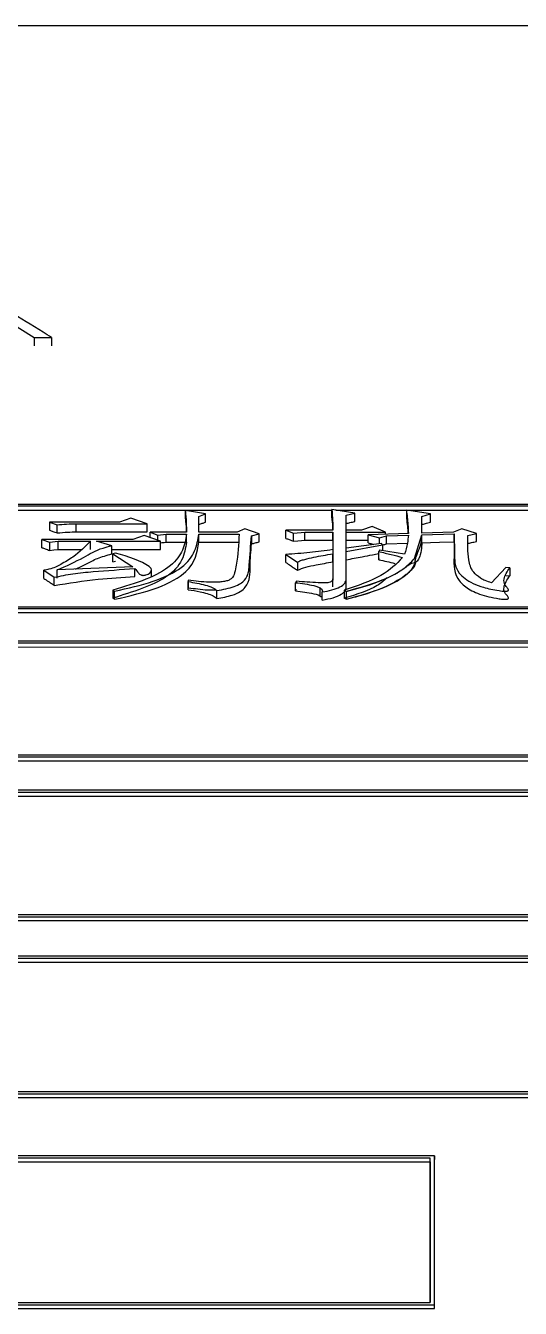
# Model space of a CAD drawing. Header units: millimetres. Extents: x 2003 to 4439, y 563 to 2285.
# Drawn here: x 2528.69 to 2534.28, y 2100.64 to 2115.15 of the extents above; entities that cross this region are included whole.
import ezdxf

# ---------------------------------------------------------------- set-up
doc = ezdxf.new("R2010")
doc.units = ezdxf.units.MM

msp = doc.modelspace()

# ---------------------------------------------------------------- linework, layer by layer
at = {"color": 7, "linetype": 'Continuous', "lineweight": 25}
for p, q in [((2545.61, 2115.15), (2508.61, 2115.152)), ((2528.49, 2111.808), (2528.786, 2111.623)), ((2528.786, 2111.623), (2528.981, 2111.623)), ((2528.981, 2111.623), (2528.981, 2111.529)), ((2543.411, 2109.734), (2521.428, 2109.734)), ((2543.361, 2109.716), (2521.478, 2109.717)), ((2527.236, 2109.671), (2532.149, 2109.67)), ((2529.878, 2109.582), (2529.748, 2109.536)), ((2530.062, 2109.517), (2529.878, 2109.582)), ((2530.721, 2109.628), (2530.494, 2109.666)), ((2530.494, 2109.574), (2530.494, 2109.666)), ((2530.646, 2109.601), (2530.721, 2109.628)), ((2530.646, 2109.421), (2530.646, 2109.601)), ((2530.646, 2109.509), (2530.646, 2109.601)), ((2530.721, 2109.536), (2530.721, 2109.628)), ((2532.409, 2109.636), (2532.149, 2109.678)), ((2532.149, 2109.585), (2532.149, 2109.678)), ((2532.193, 2109.67), (2537.644, 2109.67)), ((2532.312, 2109.613), (2532.409, 2109.636)), ((2532.312, 2109.444), (2532.312, 2109.613)), ((2532.312, 2109.612), (2532.312, 2109.613)), ((2532.409, 2109.544), (2532.409, 2109.636)), ((2533.263, 2109.628), (2532.993, 2109.67)), ((2532.993, 2109.67), (2532.993, 2109.578)), ((2533.166, 2109.601), (2533.263, 2109.628)), ((2533.166, 2109.413), (2533.166, 2109.601)), ((2533.166, 2109.601), (2533.166, 2109.601)), ((2533.263, 2109.536), (2533.263, 2109.628)), ((2528.958, 2109.536), (2528.958, 2109.444)), ((2528.958, 2109.536), (2529.045, 2109.506)), ((2529.748, 2109.536), (2528.958, 2109.536)), ((2529.045, 2109.414), (2529.045, 2109.506)), ((2529.261, 2109.425), (2529.261, 2109.517)), ((2529.261, 2109.517), (2530.062, 2109.517)), ((2530.062, 2109.425), (2530.062, 2109.517)), ((2530.646, 2109.421), (2530.646, 2109.509)), ((2531.165, 2109.459), (2531.078, 2109.421)), ((2531.327, 2109.405), (2531.165, 2109.459)), ((2531.63, 2109.444), (2531.717, 2109.413)), ((2532.16, 2109.444), (2531.63, 2109.444)), ((2531.63, 2109.352), (2531.63, 2109.444)), ((2532.312, 2109.444), (2532.312, 2109.521)), ((2532.485, 2109.444), (2532.312, 2109.444)), ((2532.312, 2109.352), (2532.312, 2109.444)), ((2532.604, 2109.486), (2532.485, 2109.444)), ((2532.755, 2109.424), (2532.604, 2109.486)), ((2533.166, 2109.414), (2533.166, 2109.509)), ((2533.62, 2109.459), (2533.523, 2109.424)), ((2533.783, 2109.409), (2533.62, 2109.459)), ((2528.872, 2109.339), (2528.958, 2109.308)), ((2529.899, 2109.339), (2528.872, 2109.339)), ((2528.872, 2109.247), (2528.872, 2109.339)), ((2528.958, 2109.308), (2529.056, 2109.32)), ((2528.958, 2109.308), (2528.958, 2109.216)), ((2529.056, 2109.32), (2529.423, 2109.32)), ((2529.056, 2109.228), (2529.056, 2109.32)), ((2529.261, 2109.425), (2530.062, 2109.425)), ((2529.423, 2109.228), (2529.423, 2109.32)), ((2529.488, 2109.32), (2530.213, 2109.32)), ((2529.661, 2109.269), (2529.488, 2109.32)), ((2530.029, 2109.386), (2529.899, 2109.339)), ((2530.213, 2109.32), (2530.029, 2109.386)), ((2530.094, 2109.421), (2530.181, 2109.39)), ((2530.505, 2109.421), (2530.094, 2109.421)), ((2530.094, 2109.362), (2530.094, 2109.421)), ((2530.181, 2109.39), (2530.278, 2109.401)), ((2530.181, 2109.331), (2530.181, 2109.39)), ((2530.213, 2109.228), (2530.213, 2109.32)), ((2530.278, 2109.401), (2530.505, 2109.401)), ((2530.278, 2109.309), (2530.278, 2109.401)), ((2530.278, 2109.309), (2530.505, 2109.309)), ((2530.505, 2109.309), (2530.505, 2109.401)), ((2531.078, 2109.421), (2530.646, 2109.421)), ((2530.646, 2109.309), (2530.646, 2109.401)), ((2530.646, 2109.401), (2531.1, 2109.401)), ((2530.646, 2109.309), (2531.1, 2109.309)), ((2531.241, 2109.382), (2531.327, 2109.405)), ((2531.241, 2109.382), (2531.241, 2109.29)), ((2531.327, 2109.313), (2531.327, 2109.405)), ((2531.717, 2109.413), (2531.846, 2109.424)), ((2531.717, 2109.321), (2531.717, 2109.413)), ((2531.846, 2109.424), (2532.16, 2109.424)), ((2531.846, 2109.333), (2531.846, 2109.424)), ((2531.846, 2109.333), (2532.16, 2109.333)), ((2532.16, 2109.424), (2532.16, 2109.225)), ((2532.16, 2109.333), (2532.16, 2109.424)), ((2532.16, 2109.333), (2532.16, 2109.134)), ((2532.312, 2109.424), (2532.755, 2109.424)), ((2532.312, 2109.241), (2532.312, 2109.424)), ((2532.312, 2109.333), (2532.312, 2109.424)), ((2532.312, 2109.333), (2532.56, 2109.333)), ((2532.712, 2109.296), (2532.312, 2109.241)), ((2533.015, 2109.409), (2532.56, 2109.393)), ((2532.56, 2109.393), (2532.69, 2109.358)), ((2532.56, 2109.302), (2532.56, 2109.393)), ((2532.69, 2109.358), (2532.766, 2109.382)), ((2532.69, 2109.293), (2532.69, 2109.358)), ((2532.723, 2109.28), (2532.712, 2109.296)), ((2532.755, 2109.4), (2532.755, 2109.424)), ((2532.766, 2109.382), (2533.015, 2109.39)), ((2532.766, 2109.29), (2532.766, 2109.382)), ((2532.766, 2109.29), (2533.004, 2109.297)), ((2533.085, 2109.125), (2533.166, 2109.393)), ((2533.523, 2109.424), (2533.166, 2109.413)), ((2533.166, 2109.393), (2533.534, 2109.405)), ((2533.166, 2109.302), (2533.166, 2109.393)), ((2533.166, 2109.393), (2533.166, 2109.393)), ((2533.534, 2109.313), (2533.534, 2109.405)), ((2533.535, 2109.337), (2533.534, 2109.336)), ((2533.685, 2109.386), (2533.783, 2109.409)), ((2533.783, 2109.317), (2533.783, 2109.409)), ((2529.056, 2109.228), (2529.319, 2109.228)), ((2529.661, 2109.177), (2529.661, 2109.269)), ((2529.661, 2109.228), (2530.213, 2109.228)), ((2529.705, 2109.186), (2529.672, 2109.178)), ((2529.672, 2109.178), (2529.899, 2109.032)), ((2529.672, 2109.087), (2529.672, 2109.178)), ((2531.63, 2109.17), (2531.76, 2109.083)), ((2531.63, 2109.079), (2531.63, 2109.17)), ((2532.16, 2109.178), (2532.16, 2108.895)), ((2532.16, 2109.087), (2532.16, 2109.178)), ((2532.312, 2109.202), (2532.723, 2109.28)), ((2532.312, 2109.15), (2532.312, 2109.241)), ((2532.312, 2108.891), (2532.312, 2109.202)), ((2532.312, 2109.201), (2532.312, 2109.202)), ((2532.69, 2109.218), (2532.679, 2109.202)), ((2532.679, 2109.11), (2532.679, 2109.202)), ((2532.971, 2109.174), (2532.69, 2109.218)), ((2532.723, 2109.28), (2532.723, 2109.213)), ((2533.533, 2109.232), (2533.533, 2109.14)), ((2529.899, 2109.032), (2529.045, 2108.996)), ((2529.672, 2109.087), (2529.705, 2109.095)), ((2529.921, 2108.92), (2529.921, 2109.012)), ((2531.76, 2109.083), (2531.76, 2108.992)), ((2532.16, 2109.087), (2532.16, 2108.88)), ((2532.312, 2108.8), (2532.312, 2109.11)), ((2532.679, 2109.11), (2532.69, 2109.126)), ((2533.085, 2109.033), (2533.102, 2109.089)), ((2534.118, 2109.023), (2533.956, 2108.851)), ((2534.161, 2109.019), (2534.118, 2109.023)), ((2534.161, 2109.019), (2534.161, 2108.928)), ((2528.893, 2108.9), (2528.893, 2108.992)), ((2528.893, 2108.992), (2529.012, 2108.912)), ((2529.012, 2108.82), (2529.012, 2108.912)), ((2529.045, 2108.904), (2529.045, 2108.996)), ((2530.11, 2108.925), (2530.11, 2108.992)), ((2530.527, 2108.879), (2530.527, 2108.788)), ((2530.527, 2108.772), (2530.527, 2108.863)), ((2531.749, 2108.867), (2531.738, 2108.851)), ((2532.16, 2108.804), (2532.16, 2108.895)), ((2532.312, 2108.8), (2532.312, 2108.891)), ((2534.118, 2108.932), (2534.161, 2108.928)), ((2529.672, 2108.766), (2529.672, 2108.675)), ((2529.672, 2108.766), (2529.694, 2108.754)), ((2529.694, 2108.663), (2529.694, 2108.754)), ((2530.527, 2108.772), (2530.527, 2108.788)), ((2530.851, 2108.671), (2530.851, 2108.762)), ((2531.738, 2108.76), (2531.738, 2108.851)), ((2531.738, 2108.76), (2531.749, 2108.776)), ((2532.019, 2108.698), (2532.019, 2108.789)), ((2532.041, 2108.655), (2532.041, 2108.746)), ((2532.29, 2108.766), (2532.29, 2108.675)), ((2532.29, 2108.766), (2532.312, 2108.754)), ((2532.312, 2108.754), (2532.312, 2108.663)), ((2521.478, 2108.578), (2543.361, 2108.577)), ((2529.694, 2108.663), (2529.672, 2108.675)), ((2532.312, 2108.663), (2532.29, 2108.675)), ((2521.428, 2108.559), (2543.411, 2108.558)), ((2521.428, 2108.513), (2543.411, 2108.512)), ((2543.361, 2108.188), (2521.378, 2108.188)), ((2543.311, 2108.168), (2521.428, 2108.169)), ((2521.428, 2108.124), (2543.311, 2108.123)), ((2521.378, 2106.882), (2543.361, 2106.882)), ((2521.378, 2106.838), (2543.361, 2106.837)), ((2521.428, 2106.903), (2543.311, 2106.903)), ((2543.411, 2106.503), (2521.428, 2106.503)), ((2521.478, 2106.482), (2543.361, 2106.481)), ((2521.478, 2106.438), (2543.361, 2106.437)), ((2543.361, 2105.094), (2521.478, 2105.095)), ((2521.428, 2105.072), (2543.411, 2105.071)), ((2521.428, 2105.029), (2543.411, 2105.028)), ((2543.361, 2104.625), (2521.378, 2104.626)), ((2543.311, 2104.602), (2521.428, 2104.602)), ((2521.428, 2104.56), (2543.311, 2104.559)), ((2521.378, 2103.07), (2543.361, 2103.07)), ((2521.428, 2103.095), (2543.311, 2103.095)), ((2521.378, 2103.029), (2543.361, 2103.028)), ((2533.311, 2102.368), (2521.328, 2102.368)), ((2533.261, 2102.343), (2521.378, 2102.343)), ((2533.261, 2102.302), (2533.261, 2102.343)), ((2533.311, 2102.368), (2533.311, 2102.327)), ((2533.311, 2100.643), (2533.311, 2102.327)), ((2521.378, 2102.302), (2533.261, 2102.302)), ((2521.328, 2100.683), (2533.311, 2100.683)), ((2521.328, 2100.643), (2533.311, 2100.643)), ((2521.378, 2100.71), (2533.261, 2100.71)), ((2533.311, 2100.643), (2533.311, 2100.683))]:
    msp.add_line(p, q, dxfattribs=at)
at = {"color": 7, "linetype": 'Continuous', "lineweight": 25, "flags": 128}
for points in [[(2528.786, 2111.623), (2528.786, 2111.599), (2528.786, 2111.576), (2528.786, 2111.529)], [(2530.213, 2109.302), (2530.229, 2109.304), (2530.254, 2109.307), (2530.278, 2109.309)], [(2531.717, 2109.321), (2531.765, 2109.325), (2531.806, 2109.329), (2531.846, 2109.333)], [(2533.166, 2109.302), (2533.266, 2109.305), (2533.365, 2109.308), (2533.534, 2109.313)], [(2528.958, 2109.216), (2529.007, 2109.222), (2529.056, 2109.228)]]:
    msp.add_lwpolyline(points, dxfattribs=at)
at = {"color": 7, "linetype": 'Continuous', "lineweight": 25}
for points, knots in [([(2528.981, 2111.623), (2528.949, 2111.644), (2528.789, 2111.744), (2528.481, 2111.934), (2528.205, 2112.097), (2528.058, 2112.185)], [0, 0, 0, 0, 0.104313, 0.521568, 1, 1, 1, 1]), ([(2530.494, 2109.666), (2530.498, 2109.619), (2530.505, 2109.538), (2530.505, 2109.456), (2530.505, 2109.421)], [0, 0, 0, 0, 0.5756678, 1, 1, 1, 1]), ([(2532.149, 2109.678), (2532.153, 2109.635), (2532.159, 2109.558), (2532.16, 2109.48), (2532.16, 2109.444)], [0, 0, 0, 0, 0.5442719, 1, 1, 1, 1]), ([(2532.149, 2109.585), (2532.152, 2109.554), (2532.157, 2109.507), (2532.158, 2109.459), (2532.158, 2109.444)], [0, 0, 0, 0, 0.675043, 1, 1, 1, 1]), ([(2532.993, 2109.67), (2532.999, 2109.617), (2533.009, 2109.53), (2533.013, 2109.443), (2533.015, 2109.409)], [0, 0, 0, 0, 0.617116, 1, 1, 1, 1]), ([(2528.958, 2109.444), (2528.971, 2109.44), (2528.991, 2109.433), (2529.02, 2109.422), (2529.036, 2109.417), (2529.045, 2109.414)], [0, 0, 0, 0, 0.428609, 0.7143039, 1, 1, 1, 1]), ([(2529.045, 2109.506), (2529.08, 2109.509), (2529.151, 2109.516), (2529.224, 2109.517), (2529.261, 2109.517)], [0, 0, 0, 0, 0.498867, 1, 1, 1, 1]), ([(2530.494, 2109.574), (2530.498, 2109.533), (2530.503, 2109.483), (2530.504, 2109.432), (2530.504, 2109.423)], [0, 0, 0, 0, 0.82802, 1, 1, 1, 1]), ([(2530.646, 2109.509), (2530.652, 2109.512), (2530.665, 2109.516), (2530.684, 2109.523), (2530.702, 2109.529), (2530.715, 2109.534), (2530.721, 2109.536)], [0, 0, 0, 0, 0.25, 0.5, 0.75, 1, 1, 1, 1]), ([(2532.312, 2109.521), (2532.326, 2109.524), (2532.349, 2109.53), (2532.382, 2109.537), (2532.4, 2109.541), (2532.409, 2109.544)], [0, 0, 0, 0, 0.439881, 0.71994, 1, 1, 1, 1]), ([(2532.993, 2109.578), (2532.997, 2109.547), (2533.004, 2109.491), (2533.008, 2109.434), (2533.009, 2109.409)], [0, 0, 0, 0, 0.550115, 1, 1, 1, 1]), ([(2533.166, 2109.509), (2533.18, 2109.513), (2533.203, 2109.519), (2533.235, 2109.528), (2533.254, 2109.533), (2533.263, 2109.536)], [0, 0, 0, 0, 0.420135, 0.710067, 1, 1, 1, 1]), ([(2529.423, 2109.32), (2529.363, 2109.259), (2529.271, 2109.167), (2529.099, 2109.064), (2528.992, 2109.009), (2528.913, 2108.995), (2528.893, 2108.992)], [0, 0, 0, 0, 0.493221, 0.743655, 0.934367, 1, 1, 1, 1]), ([(2529.045, 2109.414), (2529.084, 2109.417), (2529.156, 2109.424), (2529.229, 2109.425), (2529.261, 2109.425)], [0, 0, 0, 0, 0.558823, 1, 1, 1, 1]), ([(2530.505, 2109.401), (2530.496, 2109.341), (2530.479, 2109.22), (2530.348, 2109.039), (2530.061, 2108.882), (2529.803, 2108.805), (2529.672, 2108.766)], [0, 0, 0, 0, 0.244354, 0.489935, 0.74136, 1, 1, 1, 1]), ([(2530.505, 2109.309), (2530.495, 2109.242), (2530.476, 2109.107), (2530.264, 2108.862), (2529.899, 2108.747), (2529.672, 2108.675)], [0, 0, 0, 0, 0.274345, 0.550604, 1, 1, 1, 1]), ([(2529.694, 2108.754), (2529.844, 2108.788), (2530.141, 2108.856), (2530.477, 2109.016), (2530.616, 2109.21), (2530.636, 2109.338), (2530.646, 2109.401)], [0, 0, 0, 0, 0.260193, 0.511851, 0.756551, 1, 1, 1, 1]), ([(2529.694, 2108.663), (2529.862, 2108.702), (2530.193, 2108.778), (2530.6, 2109.005), (2530.628, 2109.195), (2530.646, 2109.309)], [0, 0, 0, 0, 0.291461, 0.571537, 1, 1, 1, 1]), ([(2531.1, 2109.401), (2531.096, 2109.284), (2531.091, 2109.139), (2531.052, 2108.97), (2531.037, 2108.908), (2530.982, 2108.876), (2530.936, 2108.864), (2530.862, 2108.855), (2530.72, 2108.855), (2530.604, 2108.869), (2530.527, 2108.879)], [0, 0, 0, 0, 0.489896, 0.610272, 0.706493, 0.735858, 0.765559, 0.797173, 0.865064, 1, 1, 1, 1]), ([(2530.851, 2108.762), (2530.919, 2108.775), (2531.02, 2108.795), (2531.12, 2108.84), (2531.208, 2108.919), (2531.22, 2109.107), (2531.232, 2109.272), (2531.241, 2109.382)], [0, 0, 0, 0, 0.132838, 0.196641, 0.258559, 0.505709, 1, 1, 1, 1]), ([(2530.851, 2108.671), (2530.911, 2108.682), (2531.01, 2108.702), (2531.122, 2108.748), (2531.23, 2108.856), (2531.221, 2109.044), (2531.234, 2109.205), (2531.241, 2109.29)], [0, 0, 0, 0, 0.117242, 0.195683, 0.274072, 0.616161, 1, 1, 1, 1]), ([(2531.241, 2109.29), (2531.255, 2109.294), (2531.284, 2109.302), (2531.313, 2109.309), (2531.327, 2109.313)], [0, 0, 0, 0, 0.5, 1, 1, 1, 1]), ([(2531.63, 2109.352), (2531.642, 2109.348), (2531.663, 2109.34), (2531.692, 2109.33), (2531.708, 2109.324), (2531.717, 2109.321)], [0, 0, 0, 0, 0.4286115, 0.7143059, 1, 1, 1, 1]), ([(2532.56, 2109.302), (2532.574, 2109.298), (2532.596, 2109.292), (2532.618, 2109.286), (2532.625, 2109.284)], [0, 0, 0, 0, 0.643901, 1, 1, 1, 1]), ([(2532.723, 2109.277), (2532.724, 2109.277), (2532.739, 2109.282), (2532.753, 2109.286), (2532.766, 2109.29)], [0, 0, 0, 0, 0.125351, 1, 1, 1, 1]), ([(2533.015, 2109.39), (2533.012, 2109.359), (2533.006, 2109.287), (2532.984, 2109.215), (2532.971, 2109.174)], [0, 0, 0, 0, 0.426568, 1, 1, 1, 1]), ([(2533.089, 2109.079), (2533.091, 2109.093), (2533.095, 2109.121), (2533.12, 2109.199), (2533.154, 2109.251), (2533.163, 2109.331), (2533.165, 2109.375), (2533.166, 2109.389), (2533.166, 2109.393)], [0, 0, 0, 0, 0.068352, 0.139472, 0.508143, 0.851675, 0.94747, 1, 1, 1, 1]), ([(2533.166, 2109.302), (2533.166, 2109.3), (2533.166, 2109.288), (2533.164, 2109.243), (2533.156, 2109.179), (2533.123, 2109.096), (2533.1, 2109.085), (2533.089, 2109.079)], [0, 0, 0, 0, 0.0144486, 0.1335513, 0.4957535, 0.7437002, 1, 1, 1, 1]), ([(2533.534, 2109.313), (2533.534, 2109.268), (2533.533, 2109.132), (2533.516, 2108.955), (2533.65, 2108.8), (2533.81, 2108.717), (2533.978, 2108.678), (2534.085, 2108.664), (2534.116, 2108.664), (2534.13, 2108.665), (2534.138, 2108.667), (2534.144, 2108.671), (2534.147, 2108.678), (2534.137, 2108.702), (2534.096, 2108.739), (2534.09, 2108.823), (2534.132, 2108.885), (2534.161, 2108.928)], [0, 0, 0, 0, 0.135472, 0.406763, 0.50628, 0.604985, 0.704283, 0.727912, 0.736946, 0.74078, 0.744655, 0.748047, 0.752351, 0.764139, 0.816594, 0.869623, 1, 1, 1, 1]), ([(2533.534, 2109.405), (2533.534, 2109.321), (2533.534, 2109.175), (2533.542, 2108.999), (2533.651, 2108.897), (2533.742, 2108.842), (2533.87, 2108.793), (2533.998, 2108.766), (2534.092, 2108.754), (2534.125, 2108.755), (2534.134, 2108.757), (2534.139, 2108.759), (2534.143, 2108.761), (2534.147, 2108.767), (2534.143, 2108.778), (2534.129, 2108.799), (2534.095, 2108.836), (2534.091, 2108.915), (2534.133, 2108.978), (2534.161, 2109.019)], [0, 0, 0, 0, 0.249545, 0.436315, 0.501271, 0.564646, 0.626364, 0.704484, 0.733965, 0.739063, 0.743353, 0.745337, 0.747325, 0.751675, 0.763079, 0.778003, 0.812665, 0.875175, 1, 1, 1, 1]), ([(2533.956, 2108.851), (2533.931, 2108.858), (2533.882, 2108.873), (2533.809, 2108.913), (2533.723, 2108.989), (2533.684, 2109.156), (2533.685, 2109.294), (2533.685, 2109.386)], [0, 0, 0, 0, 0.065694, 0.129902, 0.255713, 0.503859, 1, 1, 1, 1]), ([(2533.685, 2109.294), (2533.7, 2109.297), (2533.723, 2109.303), (2533.755, 2109.311), (2533.774, 2109.315), (2533.783, 2109.317)], [0, 0, 0, 0, 0.44, 0.72, 1, 1, 1, 1]), ([(2528.872, 2109.247), (2528.884, 2109.243), (2528.905, 2109.235), (2528.933, 2109.225), (2528.95, 2109.219), (2528.958, 2109.216)], [0, 0, 0, 0, 0.428613, 0.714306, 1, 1, 1, 1]), ([(2529.045, 2108.996), (2529.148, 2109.041), (2529.328, 2109.121), (2529.495, 2109.229), (2529.627, 2109.261), (2529.661, 2109.269)], [0, 0, 0, 0, 0.498749, 0.872406, 1, 1, 1, 1]), ([(2529.252, 2109.004), (2529.294, 2109.024), (2529.38, 2109.064), (2529.493, 2109.13), (2529.605, 2109.161), (2529.661, 2109.177)], [0, 0, 0, 0, 0.319596, 0.657164, 1, 1, 1, 1]), ([(2529.921, 2109.012), (2529.936, 2108.995), (2529.954, 2108.975), (2529.972, 2108.949), (2529.988, 2108.94), (2530.002, 2108.936), (2530.011, 2108.934), (2530.021, 2108.934), (2530.033, 2108.935), (2530.053, 2108.939), (2530.075, 2108.948), (2530.1, 2108.963), (2530.111, 2108.985), (2530.111, 2109.011), (2530.017, 2109.094), (2529.852, 2109.143), (2529.705, 2109.186)], [0, 0, 0, 0, 0.122721, 0.15416, 0.184961, 0.198897, 0.205533, 0.212114, 0.225991, 0.241808, 0.277356, 0.311034, 0.368969, 0.430506, 0.491702, 1, 1, 1, 1]), ([(2532.16, 2109.225), (2532.074, 2109.213), (2531.901, 2109.189), (2531.721, 2109.176), (2531.63, 2109.17)], [0, 0, 0, 0, 0.499593, 1, 1, 1, 1]), ([(2531.76, 2109.083), (2531.771, 2109.089), (2531.794, 2109.102), (2531.86, 2109.119), (2531.979, 2109.147), (2532.088, 2109.166), (2532.16, 2109.178)], [0, 0, 0, 0, 0.120416, 0.244636, 0.495058, 1, 1, 1, 1]), ([(2532.312, 2109.11), (2532.372, 2109.122), (2532.471, 2109.141), (2532.594, 2109.164), (2532.656, 2109.176), (2532.679, 2109.18)], [0, 0, 0, 0, 0.4959559, 0.8067962, 1, 1, 1, 1]), ([(2532.679, 2109.202), (2532.727, 2109.192), (2532.821, 2109.172), (2532.907, 2109.147), (2532.95, 2109.135)], [0, 0, 0, 0, 0.507162, 1, 1, 1, 1]), ([(2529.012, 2108.912), (2529.081, 2108.926), (2529.221, 2108.956), (2529.531, 2108.983), (2529.765, 2109), (2529.921, 2109.012)], [0, 0, 0, 0, 0.246072, 0.496734, 1, 1, 1, 1]), ([(2531.63, 2109.079), (2531.648, 2109.067), (2531.678, 2109.047), (2531.721, 2109.018), (2531.747, 2109.001), (2531.76, 2108.992)], [0, 0, 0, 0, 0.4031195, 0.7015597, 1, 1, 1, 1]), ([(2531.76, 2108.992), (2531.79, 2109.004), (2531.852, 2109.029), (2531.994, 2109.057), (2532.097, 2109.075), (2532.16, 2109.087)], [0, 0, 0, 0, 0.2729687, 0.5543374, 1, 1, 1, 1]), ([(2532.95, 2109.135), (2532.88, 2109.063), (2532.738, 2108.918), (2532.441, 2108.817), (2532.29, 2108.766)], [0, 0, 0, 0, 0.492671, 1, 1, 1, 1]), ([(2532.312, 2108.754), (2532.474, 2108.799), (2532.717, 2108.867), (2532.963, 2109.002), (2533.042, 2109.081), (2533.085, 2109.125)], [0, 0, 0, 0, 0.480373, 0.715158, 1, 1, 1, 1]), ([(2533.094, 2109.078), (2533.068, 2109.03), (2533.041, 2108.982), (2533.003, 2108.951), (2532.937, 2108.899), (2532.778, 2108.806), (2532.547, 2108.723), (2532.382, 2108.679), (2532.33, 2108.667), (2532.312, 2108.663)], [0, 0, 0, 0, 0.172585, 0.175983, 0.205093, 0.521257, 0.851512, 0.949107, 1, 1, 1, 1]), ([(2532.312, 2108.754), (2532.329, 2108.758), (2532.498, 2108.798), (2532.729, 2108.875), (2532.911, 2108.975), (2532.98, 2109.024), (2533.002, 2109.04), (2533.008, 2109.045), (2533.041, 2109.072), (2533.068, 2109.075), (2533.094, 2109.078)], [0, 0, 0, 0, 0.048659, 0.478007, 0.711563, 0.794803, 0.817387, 0.823945, 0.827352, 1, 1, 1, 1]), ([(2532.312, 2108.663), (2532.474, 2108.708), (2532.717, 2108.776), (2532.963, 2108.91), (2533.042, 2108.99), (2533.085, 2109.033)], [0, 0, 0, 0, 0.480491, 0.715254, 1, 1, 1, 1]), ([(2532.679, 2109.11), (2532.71, 2109.104), (2532.772, 2109.091), (2532.834, 2109.076), (2532.865, 2109.067), (2532.867, 2109.067)], [0, 0, 0, 0, 0.472115, 0.967418, 1, 1, 1, 1]), ([(2528.893, 2108.9), (2528.911, 2108.889), (2528.939, 2108.869), (2528.979, 2108.843), (2529.001, 2108.828), (2529.012, 2108.82)], [0, 0, 0, 0, 0.442564, 0.721282, 1, 1, 1, 1]), ([(2529.012, 2108.82), (2529.176, 2108.846), (2529.47, 2108.893), (2529.782, 2108.912), (2529.921, 2108.92)], [0, 0, 0, 0, 0.5559142, 1, 1, 1, 1]), ([(2530.527, 2108.879), (2530.527, 2108.876), (2530.527, 2108.871), (2530.527, 2108.865), (2530.527, 2108.863)], [0, 0, 0, 0, 0.56, 1, 1, 1, 1]), ([(2530.527, 2108.863), (2530.592, 2108.852), (2530.69, 2108.835), (2530.803, 2108.799), (2530.835, 2108.774), (2530.851, 2108.762)], [0, 0, 0, 0, 0.509707, 0.758863, 1, 1, 1, 1]), ([(2532.16, 2108.895), (2532.16, 2108.887), (2532.159, 2108.875), (2532.141, 2108.861), (2532.118, 2108.853), (2532.089, 2108.848), (2532.047, 2108.848), (2531.933, 2108.853), (2531.831, 2108.861), (2531.749, 2108.867)], [0, 0, 0, 0, 0.116135, 0.174978, 0.235386, 0.296971, 0.360825, 0.490326, 1, 1, 1, 1]), ([(2532.041, 2108.746), (2532.079, 2108.753), (2532.153, 2108.767), (2532.244, 2108.8), (2532.303, 2108.844), (2532.309, 2108.875), (2532.312, 2108.891)], [0, 0, 0, 0, 0.2601448, 0.513561, 0.7588753, 1, 1, 1, 1]), ([(2532.774, 2108.905), (2532.74, 2108.875), (2532.636, 2108.781), (2532.429, 2108.718), (2532.29, 2108.675)], [0, 0, 0, 0, 0.323931, 1, 1, 1, 1]), ([(2530.845, 2108.766), (2530.811, 2108.765), (2530.739, 2108.764), (2530.636, 2108.778), (2530.563, 2108.785), (2530.527, 2108.788)], [0, 0, 0, 0, 0.311718, 0.656171, 1, 1, 1, 1]), ([(2530.527, 2108.772), (2530.572, 2108.765), (2530.646, 2108.753), (2530.74, 2108.729), (2530.811, 2108.704), (2530.838, 2108.682), (2530.851, 2108.671)], [0, 0, 0, 0, 0.348073, 0.570364, 0.788384, 1, 1, 1, 1]), ([(2531.738, 2108.851), (2531.81, 2108.842), (2531.9, 2108.831), (2531.99, 2108.805), (2532.026, 2108.788), (2532.046, 2108.767), (2532.043, 2108.753), (2532.041, 2108.746)], [0, 0, 0, 0, 0.513521, 0.639448, 0.762318, 0.88191, 1, 1, 1, 1]), ([(2531.738, 2108.76), (2531.808, 2108.751), (2531.912, 2108.737), (2532.014, 2108.708), (2532.027, 2108.693), (2532.027, 2108.693)], [0, 0, 0, 0, 0.659998, 0.98999, 1, 1, 1, 1]), ([(2532.041, 2108.655), (2532.083, 2108.663), (2532.166, 2108.678), (2532.256, 2108.716), (2532.305, 2108.758), (2532.309, 2108.786), (2532.312, 2108.8)], [0, 0, 0, 0, 0.290992, 0.572857, 0.787844, 1, 1, 1, 1]), ([(2533.261, 2100.71), (2533.261, 2100.882), (2533.261, 2101.226), (2533.261, 2101.772), (2533.261, 2102.14), (2533.261, 2102.343)], [0, 0, 0, 0, 0.30968, 0.619361, 1, 1, 1, 1]), ([(2533.311, 2100.683), (2533.311, 2100.855), (2533.311, 2101.2), (2533.311, 2101.763), (2533.311, 2102.148), (2533.311, 2102.368)], [0, 0, 0, 0, 0.300085, 0.600171, 1, 1, 1, 1]), ([(2533.261, 2102.302), (2533.261, 2102.168), (2533.261, 2101.902), (2533.261, 2101.375), (2533.261, 2100.973), (2533.261, 2100.71)], [0, 0, 0, 0, 0.256293, 0.512586, 1, 1, 1, 1])]:
    msp.add_open_spline(points, degree=3, knots=knots, dxfattribs=at)

doc.saveas('drawing.dxf')
